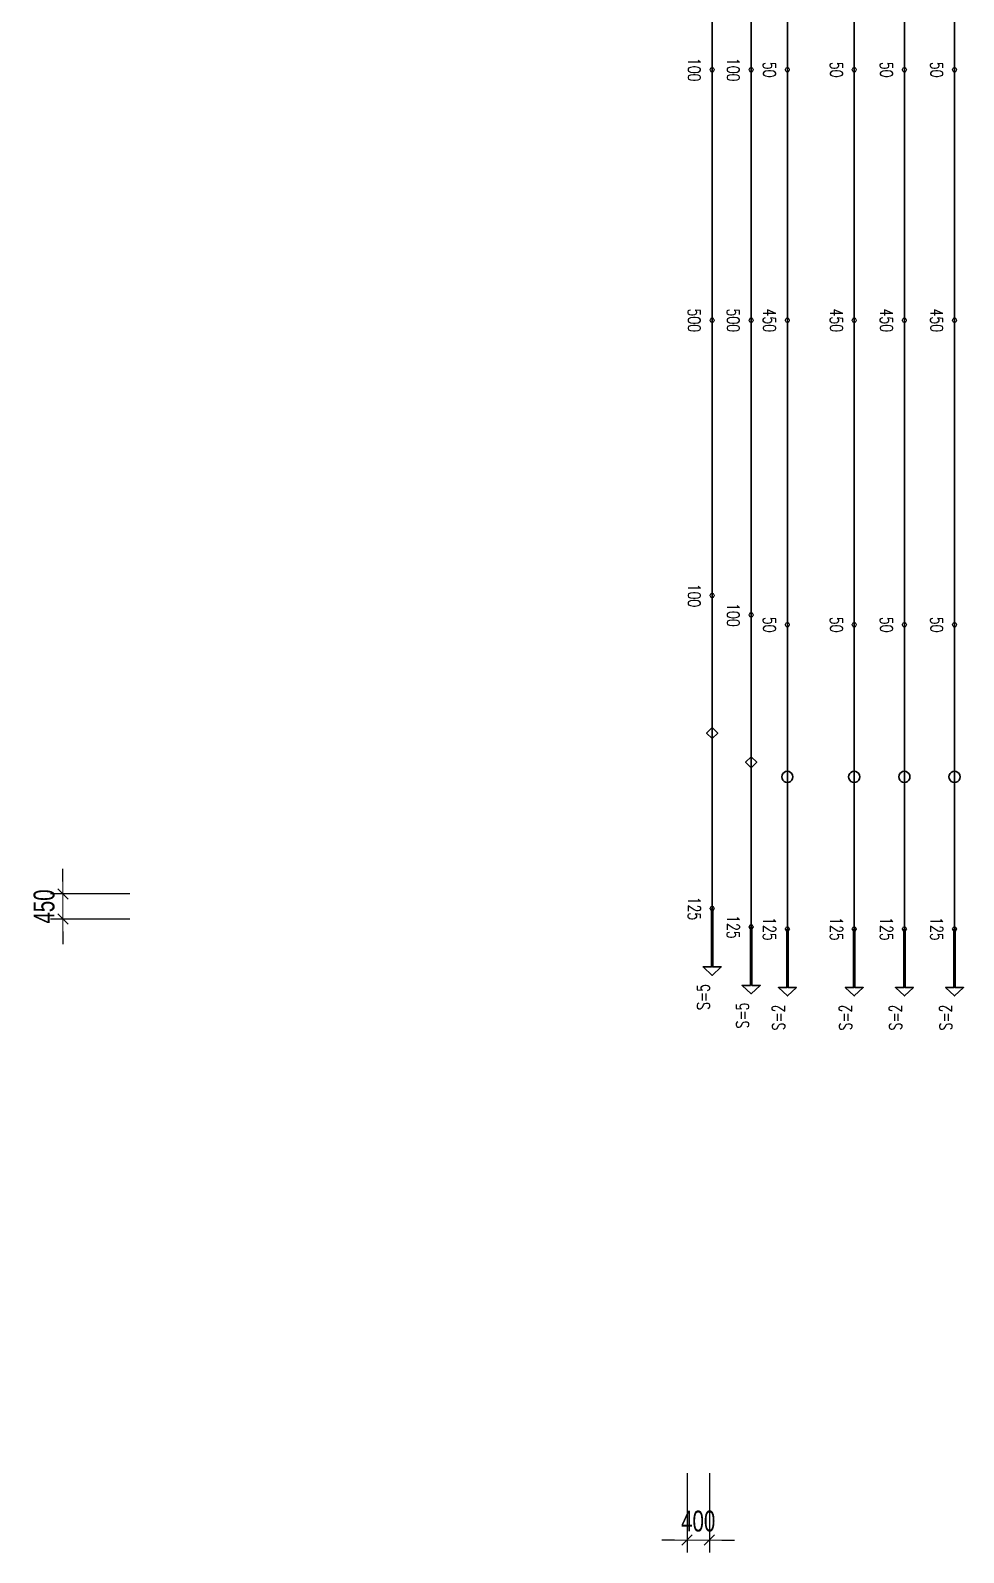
# Model space of a CAD drawing. Header units: millimetres. Extents: x 130150 to 587758, y -25561 to 50684.
# Drawn here: x 496966 to 513712, y -2925 to 24405 of the extents above; entities that cross this region are included whole.
import ezdxf

# ---------------------------------------------------------------- set-up
doc = ezdxf.new("R2010")
doc.units = ezdxf.units.MM
doc.layers.get('Defpoints').update_dxf_attribs({"color": 151, "lineweight": 9})
doc.layers.add('Current plane_Column', color=7, linetype='Continuous', true_color=0x4b00ff)
for name, color, linetype, lineweight in [('NDC_S-TENDON', 6, 'Continuous', 35), ('NDC_S_ANNO', 7, 'Continuous', 20), ('NDC_S_DIM', 1, 'Continuous', 15)]:
    doc.layers.add(name, color=color, linetype=linetype, lineweight=lineweight)
doc.styles.add('NDC_ANNO', font='', dxfattribs={"width": 0.8})
doc.styles.add('NDC_DIM', font='', dxfattribs={"width": 0.75})
doc.styles.get('NDC_ANNO').set_extended_font_data('Dotum')
doc.styles.get('NDC_DIM').set_extended_font_data('Dotum')
doc.dimstyles.new('NDC_dim_150', dxfattribs={"dimscale": 150, "dimtxt": 2.5, "dimasz": 1.5, "dimexe": 1.5, "dimexo": 2.5, "dimgap": 1, "dimtad": 1, "dimdec": 0, "dimzin": 0, "dimdsep": 46, "dimtxsty": 'NDC_DIM', "dimblk": 'DIMMARK', "dimcen": 0.09, "dimdle": 1.2, "dimclrd": 1, "dimclre": 1, "dimclrt": 3, "dimadec": 0, "dimazin": 0, "dimtfac": 1, "dimtdec": 0, "dimtix": 1, "dimtofl": 0, "dimtmove": 0, "dimatfit": 3, "dimfxl": 8, "dimfxlon": 1, "dimtolj": 1, "dimtzin": 0, "dimarcsym": 0})

# ---------------------------------------------------------------- blocks, each defined once
blk = doc.blocks.new('DIMMARK')
at = {"layer": 'NDC_S_DIM', "color": 1}
blk.add_line((-1.5, 0), (1, 0), dxfattribs=at)
at = {"layer": 'NDC_S_DIM', "color": 2, "const_width": 0.1}
blk.add_lwpolyline([(-0.42, -0.42), (0.42, 0.42)], dxfattribs=at)
blk = doc.blocks.new('*D17')
at = {"layer": 'Defpoints', "color": 0, "ltscale": 100, "transparency": 16777216}
for p in [(497550, 8900), (500863, 8900), (512071, 8450)]:
    blk.add_point(p, dxfattribs=at)
at = {"layer": 'NDC_S_DIM', "color": 1, "lineweight": -2, "ltscale": 100, "transparency": 16777216}
for p, q in [((497550, 9125), (497550, 9350)), ((498750, 8900), (497325, 8900)), ((498750, 8450), (497325, 8450)), ((497550, 8225), (497550, 8000))]:
    blk.add_line(p, q, dxfattribs=at)
at = {"layer": 'NDC_S_DIM', "color": 1, "lineweight": -2, "ltscale": 100, "transparency": 16777216, "xscale": 225, "yscale": 225, "zscale": 225}
for p, rotation in [((497550, 8900), 270), ((497550, 8450), 90)]:
    blk.add_blockref('DIMMARK', p, dxfattribs=dict(at, rotation=rotation))
at = {"layer": 'NDC_S_DIM', "color": 3, "ltscale": 100, "transparency": 16777216, "insert": (497212, 8675), "char_height": 375, "attachment_point": 5, "rotation": 90, "style": 'NDC_DIM'}
blk.add_mtext('\\A1;450', dxfattribs=at)
blk = doc.blocks.new('*D23')
at = {"layer": 'Defpoints', "color": 0, "ltscale": 100, "transparency": 16777216}
for p in [(508750, 14051), (509150, 14051), (509150, -2700)]:
    blk.add_point(p, dxfattribs=at)
at = {"layer": 'NDC_S_DIM', "color": 1, "lineweight": -2, "ltscale": 100, "transparency": 16777216}
for p, q in [((508750, -1500), (508750, -2925)), ((509150, -1500), (509150, -2925)), ((508525, -2700), (508300, -2700)), ((509375, -2700), (509600, -2700))]:
    blk.add_line(p, q, dxfattribs=at)
at = {"layer": 'NDC_S_DIM', "color": 1, "lineweight": -2, "ltscale": 100, "transparency": 16777216, "xscale": 225, "yscale": 225, "zscale": 225}
blk.add_blockref('DIMMARK', (508750, -2700), dxfattribs=at)
at = {"layer": 'NDC_S_DIM', "color": 1, "lineweight": -2, "ltscale": 100, "transparency": 16777216, "xscale": 225, "yscale": 225, "zscale": 225, "rotation": 180}
blk.add_blockref('DIMMARK', (509150, -2700), dxfattribs=at)
at = {"layer": 'NDC_S_DIM', "color": 3, "ltscale": 100, "transparency": 16777216, "insert": (508950, -2362), "char_height": 375, "attachment_point": 5, "style": 'NDC_DIM'}
blk.add_mtext('\\A1;400', dxfattribs=at)
blk = doc.blocks.new('HTB TDY')
at = {"layer": 'NDC_S-TENDON', "linetype": 'Continuous'}
for points, elevation in [([(490, 14200, 20, 20, 0), (470, 14235, 20, 20, 0), (430, 14235, 20, 20, 0), (410, 14200, 20, 20, 0), (430, 14165, 20, 20, 0), (470, 14165, 20, 20, 0)], 3200), ([(490, 14200, 20, 20, 0), (470, 14235, 20, 20, 0), (430, 14235, 20, 20, 0), (410, 14200, 20, 20, 0), (430, 14165, 20, 20, 0), (470, 14165, 20, 20, 0)], 3200), ([(1190, 14200, 20, 20, 0), (1170, 14235, 20, 20, 0), (1130, 14235, 20, 20, 0), (1110, 14200, 20, 20, 0), (1130, 14165, 20, 20, 0), (1170, 14165, 20, 20, 0)], 3200), ([(1190, 14200, 20, 20, 0), (1170, 14235, 20, 20, 0), (1130, 14235, 20, 20, 0), (1110, 14200, 20, 20, 0), (1130, 14165, 20, 20, 0), (1170, 14165, 20, 20, 0)], 3200), ([(1840, 14200, 20, 20, 0), (1820, 14235, 20, 20, 0), (1780, 14235, 20, 20, 0), (1760, 14200, 20, 20, 0), (1780, 14165, 20, 20, 0), (1820, 14165, 20, 20, 0)], 3500), ([(1840, 14200, 20, 20, 0), (1820, 14235, 20, 20, 0), (1780, 14235, 20, 20, 0), (1760, 14200, 20, 20, 0), (1780, 14165, 20, 20, 0), (1820, 14165, 20, 20, 0)], 3500), ([(3040, 14200, 20, 20, 0), (3020, 14235, 20, 20, 0), (2980, 14235, 20, 20, 0), (2960, 14200, 20, 20, 0), (2980, 14165, 20, 20, 0), (3020, 14165, 20, 20, 0)], 3500), ([(3040, 14200, 20, 20, 0), (3020, 14235, 20, 20, 0), (2980, 14235, 20, 20, 0), (2960, 14200, 20, 20, 0), (2980, 14165, 20, 20, 0), (3020, 14165, 20, 20, 0)], 3500), ([(3940, 14200, 20, 20, 0), (3920, 14235, 20, 20, 0), (3880, 14235, 20, 20, 0), (3860, 14200, 20, 20, 0), (3880, 14165, 20, 20, 0), (3920, 14165, 20, 20, 0)], 3500), ([(3940, 14200, 20, 20, 0), (3920, 14235, 20, 20, 0), (3880, 14235, 20, 20, 0), (3860, 14200, 20, 20, 0), (3880, 14165, 20, 20, 0), (3920, 14165, 20, 20, 0)], 3500), ([(4840, 14200, 20, 20, 0), (4820, 14235, 20, 20, 0), (4780, 14235, 20, 20, 0), (4760, 14200, 20, 20, 0), (4780, 14165, 20, 20, 0), (4820, 14165, 20, 20, 0)], 3500), ([(4840, 14200, 20, 20, 0), (4820, 14235, 20, 20, 0), (4780, 14235, 20, 20, 0), (4760, 14200, 20, 20, 0), (4780, 14165, 20, 20, 0), (4820, 14165, 20, 20, 0)], 3500), ([(490, 9700, 20, 20, 0), (470, 9735, 20, 20, 0), (430, 9735, 20, 20, 0), (410, 9700, 20, 20, 0), (430, 9665, 20, 20, 0), (470, 9665, 20, 20, 0)], 3600), ([(490, 9700, 20, 20, 0), (470, 9735, 20, 20, 0), (430, 9735, 20, 20, 0), (410, 9700, 20, 20, 0), (430, 9665, 20, 20, 0), (470, 9665, 20, 20, 0)], 3600), ([(490, 9700, 20, 20, 0), (470, 9735, 20, 20, 0), (430, 9735, 20, 20, 0), (410, 9700, 20, 20, 0), (430, 9665, 20, 20, 0), (470, 9665, 20, 20, 0)], 3600), ([(490, 9700, 20, 20, 0), (470, 9735, 20, 20, 0), (430, 9735, 20, 20, 0), (410, 9700, 20, 20, 0), (430, 9665, 20, 20, 0), (470, 9665, 20, 20, 0)], 3600), ([(1190, 9700, 20, 20, 0), (1170, 9735, 20, 20, 0), (1130, 9735, 20, 20, 0), (1110, 9700, 20, 20, 0), (1130, 9665, 20, 20, 0), (1170, 9665, 20, 20, 0)], 3600), ([(1190, 9700, 20, 20, 0), (1170, 9735, 20, 20, 0), (1130, 9735, 20, 20, 0), (1110, 9700, 20, 20, 0), (1130, 9665, 20, 20, 0), (1170, 9665, 20, 20, 0)], 3600), ([(1190, 9700, 20, 20, 0), (1170, 9735, 20, 20, 0), (1130, 9735, 20, 20, 0), (1110, 9700, 20, 20, 0), (1130, 9665, 20, 20, 0), (1170, 9665, 20, 20, 0)], 3600), ([(1190, 9700, 20, 20, 0), (1170, 9735, 20, 20, 0), (1130, 9735, 20, 20, 0), (1110, 9700, 20, 20, 0), (1130, 9665, 20, 20, 0), (1170, 9665, 20, 20, 0)], 3600), ([(1840, 9700, 20, 20, 0), (1820, 9735, 20, 20, 0), (1780, 9735, 20, 20, 0), (1760, 9700, 20, 20, 0), (1780, 9665, 20, 20, 0), (1820, 9665, 20, 20, 0)], 3650), ([(1840, 9700, 20, 20, 0), (1820, 9735, 20, 20, 0), (1780, 9735, 20, 20, 0), (1760, 9700, 20, 20, 0), (1780, 9665, 20, 20, 0), (1820, 9665, 20, 20, 0)], 3650), ([(1840, 9700, 20, 20, 0), (1820, 9735, 20, 20, 0), (1780, 9735, 20, 20, 0), (1760, 9700, 20, 20, 0), (1780, 9665, 20, 20, 0), (1820, 9665, 20, 20, 0)], 3650), ([(1840, 9700, 20, 20, 0), (1820, 9735, 20, 20, 0), (1780, 9735, 20, 20, 0), (1760, 9700, 20, 20, 0), (1780, 9665, 20, 20, 0), (1820, 9665, 20, 20, 0)], 3650), ([(3040, 9700, 20, 20, 0), (3020, 9735, 20, 20, 0), (2980, 9735, 20, 20, 0), (2960, 9700, 20, 20, 0), (2980, 9665, 20, 20, 0), (3020, 9665, 20, 20, 0)], 3650), ([(3040, 9700, 20, 20, 0), (3020, 9735, 20, 20, 0), (2980, 9735, 20, 20, 0), (2960, 9700, 20, 20, 0), (2980, 9665, 20, 20, 0), (3020, 9665, 20, 20, 0)], 3650), ([(3040, 9700, 20, 20, 0), (3020, 9735, 20, 20, 0), (2980, 9735, 20, 20, 0), (2960, 9700, 20, 20, 0), (2980, 9665, 20, 20, 0), (3020, 9665, 20, 20, 0)], 3650), ([(3040, 9700, 20, 20, 0), (3020, 9735, 20, 20, 0), (2980, 9735, 20, 20, 0), (2960, 9700, 20, 20, 0), (2980, 9665, 20, 20, 0), (3020, 9665, 20, 20, 0)], 3650), ([(3940, 9700, 20, 20, 0), (3920, 9735, 20, 20, 0), (3880, 9735, 20, 20, 0), (3860, 9700, 20, 20, 0), (3880, 9665, 20, 20, 0), (3920, 9665, 20, 20, 0)], 3650), ([(3940, 9700, 20, 20, 0), (3920, 9735, 20, 20, 0), (3880, 9735, 20, 20, 0), (3860, 9700, 20, 20, 0), (3880, 9665, 20, 20, 0), (3920, 9665, 20, 20, 0)], 3650), ([(3940, 9700, 20, 20, 0), (3920, 9735, 20, 20, 0), (3880, 9735, 20, 20, 0), (3860, 9700, 20, 20, 0), (3880, 9665, 20, 20, 0), (3920, 9665, 20, 20, 0)], 3650), ([(3940, 9700, 20, 20, 0), (3920, 9735, 20, 20, 0), (3880, 9735, 20, 20, 0), (3860, 9700, 20, 20, 0), (3880, 9665, 20, 20, 0), (3920, 9665, 20, 20, 0)], 3650), ([(4840, 9700, 20, 20, 0), (4820, 9735, 20, 20, 0), (4780, 9735, 20, 20, 0), (4760, 9700, 20, 20, 0), (4780, 9665, 20, 20, 0), (4820, 9665, 20, 20, 0)], 3650), ([(4840, 9700, 20, 20, 0), (4820, 9735, 20, 20, 0), (4780, 9735, 20, 20, 0), (4760, 9700, 20, 20, 0), (4780, 9665, 20, 20, 0), (4820, 9665, 20, 20, 0)], 3650), ([(4840, 9700, 20, 20, 0), (4820, 9735, 20, 20, 0), (4780, 9735, 20, 20, 0), (4760, 9700, 20, 20, 0), (4780, 9665, 20, 20, 0), (4820, 9665, 20, 20, 0)], 3650), ([(4840, 9700, 20, 20, 0), (4820, 9735, 20, 20, 0), (4780, 9735, 20, 20, 0), (4760, 9700, 20, 20, 0), (4780, 9665, 20, 20, 0), (4820, 9665, 20, 20, 0)], 3650), ([(490, 4760, 20, 20, 0), (470, 4795, 20, 20, 0), (430, 4795, 20, 20, 0), (410, 4760, 20, 20, 0), (430, 4725, 20, 20, 0), (470, 4725, 20, 20, 0)], 3200), ([(490, 4760, 20, 20, 0), (470, 4795, 20, 20, 0), (430, 4795, 20, 20, 0), (410, 4760, 20, 20, 0), (430, 4725, 20, 20, 0), (470, 4725, 20, 20, 0)], 3200), ([(1190, 4410, 20, 20, 0), (1170, 4445, 20, 20, 0), (1130, 4445, 20, 20, 0), (1110, 4410, 20, 20, 0), (1130, 4375, 20, 20, 0), (1170, 4375, 20, 20, 0)], 3200), ([(1190, 4410, 20, 20, 0), (1170, 4445, 20, 20, 0), (1130, 4445, 20, 20, 0), (1110, 4410, 20, 20, 0), (1130, 4375, 20, 20, 0), (1170, 4375, 20, 20, 0)], 3200), ([(1840, 4235, 20, 20, 0), (1820, 4270, 20, 20, 0), (1780, 4270, 20, 20, 0), (1760, 4235, 20, 20, 0), (1780, 4200, 20, 20, 0), (1820, 4200, 20, 20, 0)], 3500), ([(1840, 4235, 20, 20, 0), (1820, 4270, 20, 20, 0), (1780, 4270, 20, 20, 0), (1760, 4235, 20, 20, 0), (1780, 4200, 20, 20, 0), (1820, 4200, 20, 20, 0)], 3500), ([(3040, 4235, 20, 20, 0), (3020, 4270, 20, 20, 0), (2980, 4270, 20, 20, 0), (2960, 4235, 20, 20, 0), (2980, 4200, 20, 20, 0), (3020, 4200, 20, 20, 0)], 3500), ([(3040, 4235, 20, 20, 0), (3020, 4270, 20, 20, 0), (2980, 4270, 20, 20, 0), (2960, 4235, 20, 20, 0), (2980, 4200, 20, 20, 0), (3020, 4200, 20, 20, 0)], 3500), ([(3940, 4235, 20, 20, 0), (3920, 4270, 20, 20, 0), (3880, 4270, 20, 20, 0), (3860, 4235, 20, 20, 0), (3880, 4200, 20, 20, 0), (3920, 4200, 20, 20, 0)], 3500), ([(3940, 4235, 20, 20, 0), (3920, 4270, 20, 20, 0), (3880, 4270, 20, 20, 0), (3860, 4235, 20, 20, 0), (3880, 4200, 20, 20, 0), (3920, 4200, 20, 20, 0)], 3500), ([(4840, 4235, 20, 20, 0), (4820, 4270, 20, 20, 0), (4780, 4270, 20, 20, 0), (4760, 4235, 20, 20, 0), (4780, 4200, 20, 20, 0), (4820, 4200, 20, 20, 0)], 3500), ([(4840, 4235, 20, 20, 0), (4820, 4270, 20, 20, 0), (4780, 4270, 20, 20, 0), (4760, 4235, 20, 20, 0), (4780, 4200, 20, 20, 0), (4820, 4200, 20, 20, 0)], 3500), ([(490, -861, 20, 20, 0), (470, -827, 20, 20, 0), (430, -827, 20, 20, 0), (410, -861, 20, 20, 0), (430, -896, 20, 20, 0), (470, -896, 20, 20, 0)], 3575), ([(490, -861, 20, 20, 0), (470, -827, 20, 20, 0), (430, -827, 20, 20, 0), (410, -861, 20, 20, 0), (430, -896, 20, 20, 0), (470, -896, 20, 20, 0)], 3575), ([(1190, -1193, 20, 20, 0), (1170, -1158, 20, 20, 0), (1130, -1158, 20, 20, 0), (1110, -1193, 20, 20, 0), (1130, -1228, 20, 20, 0), (1170, -1228, 20, 20, 0)], 3575), ([(1190, -1193, 20, 20, 0), (1170, -1158, 20, 20, 0), (1130, -1158, 20, 20, 0), (1110, -1193, 20, 20, 0), (1130, -1228, 20, 20, 0), (1170, -1228, 20, 20, 0)], 3575), ([(1840, -1230, 20, 20, 0), (1820, -1195, 20, 20, 0), (1780, -1195, 20, 20, 0), (1760, -1230, 20, 20, 0), (1780, -1265, 20, 20, 0), (1820, -1265, 20, 20, 0)], 3575), ([(1840, -1230, 20, 20, 0), (1820, -1195, 20, 20, 0), (1780, -1195, 20, 20, 0), (1760, -1230, 20, 20, 0), (1780, -1265, 20, 20, 0), (1820, -1265, 20, 20, 0)], 3575), ([(3040, -1230, 20, 20, 0), (3020, -1195, 20, 20, 0), (2980, -1195, 20, 20, 0), (2960, -1230, 20, 20, 0), (2980, -1265, 20, 20, 0), (3020, -1265, 20, 20, 0)], 3575), ([(3040, -1230, 20, 20, 0), (3020, -1195, 20, 20, 0), (2980, -1195, 20, 20, 0), (2960, -1230, 20, 20, 0), (2980, -1265, 20, 20, 0), (3020, -1265, 20, 20, 0)], 3575), ([(3940, -1230, 20, 20, 0), (3920, -1195, 20, 20, 0), (3880, -1195, 20, 20, 0), (3860, -1230, 20, 20, 0), (3880, -1265, 20, 20, 0), (3920, -1265, 20, 20, 0)], 3575), ([(3940, -1230, 20, 20, 0), (3920, -1195, 20, 20, 0), (3880, -1195, 20, 20, 0), (3860, -1230, 20, 20, 0), (3880, -1265, 20, 20, 0), (3920, -1265, 20, 20, 0)], 3575), ([(4840, -1230, 20, 20, 0), (4820, -1195, 20, 20, 0), (4780, -1195, 20, 20, 0), (4760, -1230, 20, 20, 0), (4780, -1265, 20, 20, 0), (4820, -1265, 20, 20, 0)], 3575), ([(4840, -1230, 20, 20, 0), (4820, -1195, 20, 20, 0), (4780, -1195, 20, 20, 0), (4760, -1230, 20, 20, 0), (4780, -1265, 20, 20, 0), (4820, -1265, 20, 20, 0)], 3575)]:
    blk.add_lwpolyline(points, format="xyseb", close=True, dxfattribs=dict(at, elevation=elevation))
for points, elevation in [([(450, 2190), (550, 2290), (450, 2390), (350, 2290), (450, 2190)], 3362), ([(1150, 1665), (1250, 1765), (1150, 1865), (1050, 1765), (1150, 1665)], 3363), ([(1800, 1402), (1831, 1407), (1859, 1422), (1881, 1444), (1895, 1472), (1900, 1502), (1895, 1533), (1881, 1561), (1859, 1583), (1831, 1598), (1800, 1602), (1769, 1598), (1741, 1583), (1719, 1561), (1705, 1533), (1700, 1502), (1705, 1472), (1719, 1444), (1741, 1422), (1769, 1407), (1800, 1402)], 3532), ([(3000, 1402), (3031, 1407), (3059, 1422), (3081, 1444), (3095, 1472), (3100, 1502), (3095, 1533), (3081, 1561), (3059, 1583), (3031, 1598), (3000, 1602), (2969, 1598), (2941, 1583), (2919, 1561), (2905, 1533), (2900, 1502), (2905, 1472), (2919, 1444), (2941, 1422), (2969, 1407), (3000, 1402)], 3532), ([(3900, 1402), (3931, 1407), (3959, 1422), (3981, 1444), (3995, 1472), (4000, 1502), (3995, 1533), (3981, 1561), (3959, 1583), (3931, 1598), (3900, 1602), (3869, 1598), (3841, 1583), (3819, 1561), (3805, 1533), (3800, 1502), (3805, 1472), (3819, 1444), (3841, 1422), (3869, 1407), (3900, 1402)], 3532), ([(4800, 1402), (4831, 1407), (4859, 1422), (4881, 1444), (4895, 1472), (4900, 1502), (4895, 1533), (4881, 1561), (4859, 1583), (4831, 1598), (4800, 1602), (4769, 1598), (4741, 1583), (4719, 1561), (4705, 1533), (4700, 1502), (4705, 1472), (4719, 1444), (4741, 1422), (4769, 1407), (4800, 1402)], 3532), ([(438, -861), (438, -1911), (288, -1911), (450, -2061), (612, -1911), (462, -1911), (462, -861)], 3575), ([(1138, -1193), (1138, -2243), (988, -2243), (1150, -2393), (1312, -2243), (1162, -2243), (1162, -1193)], 3575), ([(1788, -1230), (1788, -2280), (1638, -2280), (1800, -2430), (1962, -2280), (1812, -2280), (1812, -1230)], 3575), ([(2988, -1230), (2988, -2280), (2838, -2280), (3000, -2430), (3162, -2280), (3012, -2280), (3012, -1230)], 3575), ([(3888, -1230), (3888, -2280), (3738, -2280), (3900, -2430), (4062, -2280), (3912, -2280), (3912, -1230)], 3575), ([(4788, -1230), (4788, -2280), (4638, -2280), (4800, -2430), (4962, -2280), (4812, -2280), (4812, -1230)], 3575)]:
    blk.add_lwpolyline(points, close=True, dxfattribs=dict(at, elevation=elevation))
for points in [[(450, 9700, 3600), (450, 10300, 3582), (450, 10900, 3529), (450, 11500, 3440), (450, 12175, 3335), (450, 12850, 3260), (450, 13525, 3215), (450, 14200, 3200), (450, 14875, 3215), (450, 15550, 3260), (450, 16225, 3335), (450, 16900, 3440), (450, 17500, 3529), (450, 18100, 3582), (450, 18700, 3600)], [(1150, 9700, 3600), (1150, 10300, 3582), (1150, 10900, 3529), (1150, 11500, 3440), (1150, 12175, 3335), (1150, 12850, 3260), (1150, 13525, 3215), (1150, 14200, 3200), (1150, 14875, 3215), (1150, 15550, 3260), (1150, 16225, 3335), (1150, 16900, 3440), (1150, 17500, 3529), (1150, 18100, 3582), (1150, 18700, 3600)], [(1800, 9700, 3650), (1800, 10300, 3643), (1800, 10900, 3623), (1800, 11500, 3590), (1800, 12175, 3551), (1800, 12850, 3522), (1800, 13525, 3506), (1800, 14200, 3500), (1800, 14875, 3506), (1800, 15550, 3522), (1800, 16225, 3551), (1800, 16900, 3590), (1800, 17500, 3623), (1800, 18100, 3643), (1800, 18700, 3650)], [(3000, 9700, 3650), (3000, 10300, 3643), (3000, 10900, 3623), (3000, 11500, 3590), (3000, 12175, 3551), (3000, 12850, 3522), (3000, 13525, 3506), (3000, 14200, 3500), (3000, 14875, 3506), (3000, 15550, 3522), (3000, 16225, 3551), (3000, 16900, 3590), (3000, 17500, 3623), (3000, 18100, 3643), (3000, 18700, 3650)], [(3900, 9700, 3650), (3900, 10300, 3643), (3900, 10900, 3623), (3900, 11500, 3590), (3900, 12175, 3551), (3900, 12850, 3522), (3900, 13525, 3506), (3900, 14200, 3500), (3900, 14875, 3506), (3900, 15550, 3522), (3900, 16225, 3551), (3900, 16900, 3590), (3900, 17500, 3623), (3900, 18100, 3643), (3900, 18700, 3650)], [(4800, 9700, 3650), (4800, 10300, 3643), (4800, 10900, 3623), (4800, 11500, 3590), (4800, 12175, 3551), (4800, 12850, 3522), (4800, 13525, 3506), (4800, 14200, 3500), (4800, 14875, 3506), (4800, 15550, 3522), (4800, 16225, 3551), (4800, 16900, 3590), (4800, 17500, 3623), (4800, 18100, 3643), (4800, 18700, 3650)], [(450, -861, 3564), (450, 479, 3558), (450, 1137, 3508), (450, 1796, 3425), (450, 2784, 3300), (450, 3772, 3225), (450, 4760, 3200), (450, 5748, 3227), (450, 6736, 3307), (450, 7724, 3440), (450, 8383, 3529), (450, 9041, 3582), (450, 9700, 3600)], [(1150, -1193, 3563), (1150, -175, 3558), (1150, 531, 3508), (1150, 1236, 3425), (1150, 2294, 3300), (1150, 3352, 3225), (1150, 4410, 3200), (1150, 5468, 3227), (1150, 6526, 3307), (1150, 7584, 3440), (1150, 8289, 3529), (1150, 8995, 3582), (1150, 9700, 3600)], [(1800, -1230, 3575), (1800, -501, 3572), (1800, 227, 3562), (1800, 956, 3545), (1800, 2049, 3520), (1800, 3142, 3505), (1800, 4235, 3500), (1800, 5328, 3510), (1800, 6421, 3540), (1800, 7514, 3590), (1800, 8243, 3623), (1800, 8971, 3643), (1800, 9700, 3650)], [(3000, -1230, 3575), (3000, -501, 3572), (3000, 227, 3562), (3000, 956, 3545), (3000, 2049, 3520), (3000, 3142, 3505), (3000, 4235, 3500), (3000, 5328, 3510), (3000, 6421, 3540), (3000, 7514, 3590), (3000, 8243, 3623), (3000, 8971, 3643), (3000, 9700, 3650)], [(3900, -1230, 3575), (3900, -501, 3572), (3900, 227, 3562), (3900, 956, 3545), (3900, 2049, 3520), (3900, 3142, 3505), (3900, 4235, 3500), (3900, 5328, 3510), (3900, 6421, 3540), (3900, 7514, 3590), (3900, 8243, 3623), (3900, 8971, 3643), (3900, 9700, 3650)], [(4800, -1230, 3575), (4800, -501, 3572), (4800, 227, 3562), (4800, 956, 3545), (4800, 2049, 3520), (4800, 3142, 3505), (4800, 4235, 3500), (4800, 5328, 3510), (4800, 6421, 3540), (4800, 7514, 3590), (4800, 8243, 3623), (4800, 8971, 3643), (4800, 9700, 3650)]]:
    blk.add_polyline3d(points, dxfattribs=at)
at = {"layer": 'NDC_S_ANNO', "linetype": 'Continuous', "char_height": 225, "attachment_point": 5, "line_spacing_factor": 0.75, "style": 'NDC_ANNO'}
for s, insert, rotation in [('\\FSTANDARD.shx;100', (130, 14200, 3200), 269.9996), ('\\FSTANDARD.shx;100', (830, 14200, 3200), 269.9996), ('\\FSTANDARD.shx;50', (1480, 14200, 3500), 269.9996), ('\\FSTANDARD.shx;50', (2680, 14200, 3500), 269.9996), ('\\FSTANDARD.shx;50', (3580, 14200, 3500), 269.9996), ('\\FSTANDARD.shx;50', (4480, 14200, 3500), 269.9996), ('\\FSTANDARD.shx;500', (130, 9700, 3600), 269.9996), ('\\FSTANDARD.shx;500', (830, 9700, 3600), 269.9996), ('\\FSTANDARD.shx;450', (1480, 9700, 3650), 269.9996), ('\\FSTANDARD.shx;450', (2680, 9700, 3650), 269.9996), ('\\FSTANDARD.shx;450', (3580, 9700, 3650), 269.9996), ('\\FSTANDARD.shx;450', (4480, 9700, 3650), 269.9996), ('\\FSTANDARD.shx;100', (130, 4760, 3200), 270), ('\\FSTANDARD.shx;100', (830, 4410, 3200), 269.9995), ('\\FSTANDARD.shx;50', (1480, 4235, 3500), 269.9993), ('\\FSTANDARD.shx;50', (2680, 4235, 3500), 269.9993), ('\\FSTANDARD.shx;50', (3580, 4235, 3500), 269.9993), ('\\FSTANDARD.shx;50', (4480, 4235, 3500), 269.9993), ('\\FSTANDARD.shx;125', (130, -861, 3564), 270), ('\\FSTANDARD.shx;125', (830, -1193, 3563), 269.9995), ('\\FSTANDARD.shx;125', (1480, -1230, 3575), 269.9993), ('\\FSTANDARD.shx;125', (2680, -1230, 3575), 269.9993), ('\\FSTANDARD.shx;125', (3580, -1230, 3575), 269.9993), ('\\FSTANDARD.shx;125', (4480, -1230, 3575), 269.9993), ('\\FSTANDARD.shx;S=5', (292, -2449, 3689), 90), ('\\FSTANDARD.shx;S=5', (992, -2781, 3688), 89.9995), ('\\FSTANDARD.shx;S=2', (1642, -2817, 3700), 89.9993), ('\\FSTANDARD.shx;S=2', (2842, -2817, 3700), 89.9993), ('\\FSTANDARD.shx;S=2', (3742, -2817, 3700), 89.9993), ('\\FSTANDARD.shx;S=2', (4642, -2817, 3700), 89.9993)]:
    blk.add_mtext(s, dxfattribs=dict(at, insert=insert, rotation=rotation))

msp = doc.modelspace()

# ---------------------------------------------------------------- block references
at = {"layer": 'Current plane_Column'}
msp.add_blockref('HTB TDY', (508750, 9500), dxfattribs=at)

# ---------------------------------------------------------------- dimensions: what is measured, and where the dimension line sits
at = {"layer": 'NDC_S_DIM', "ltscale": 100}
dim = msp.add_linear_dim(base=(509150, -2700), p1=(508750, 14051.1), p2=(509150, 14051.1), dimstyle='NDC_dim_150', dxfattribs=at)
dim.commit()
dim.dimension.update_dxf_attribs({"geometry": '*D23', "text_midpoint": (508950, -2362.2)})
dim = msp.add_linear_dim(base=(497550, 8900), p1=(512071.1, 8450), p2=(500863.2, 8900), angle=90, dimstyle='NDC_dim_150', dxfattribs=at)
dim.commit()
dim.dimension.update_dxf_attribs({"geometry": '*D17', "text_midpoint": (497212.2, 8675)})

doc.saveas('drawing.dxf')
